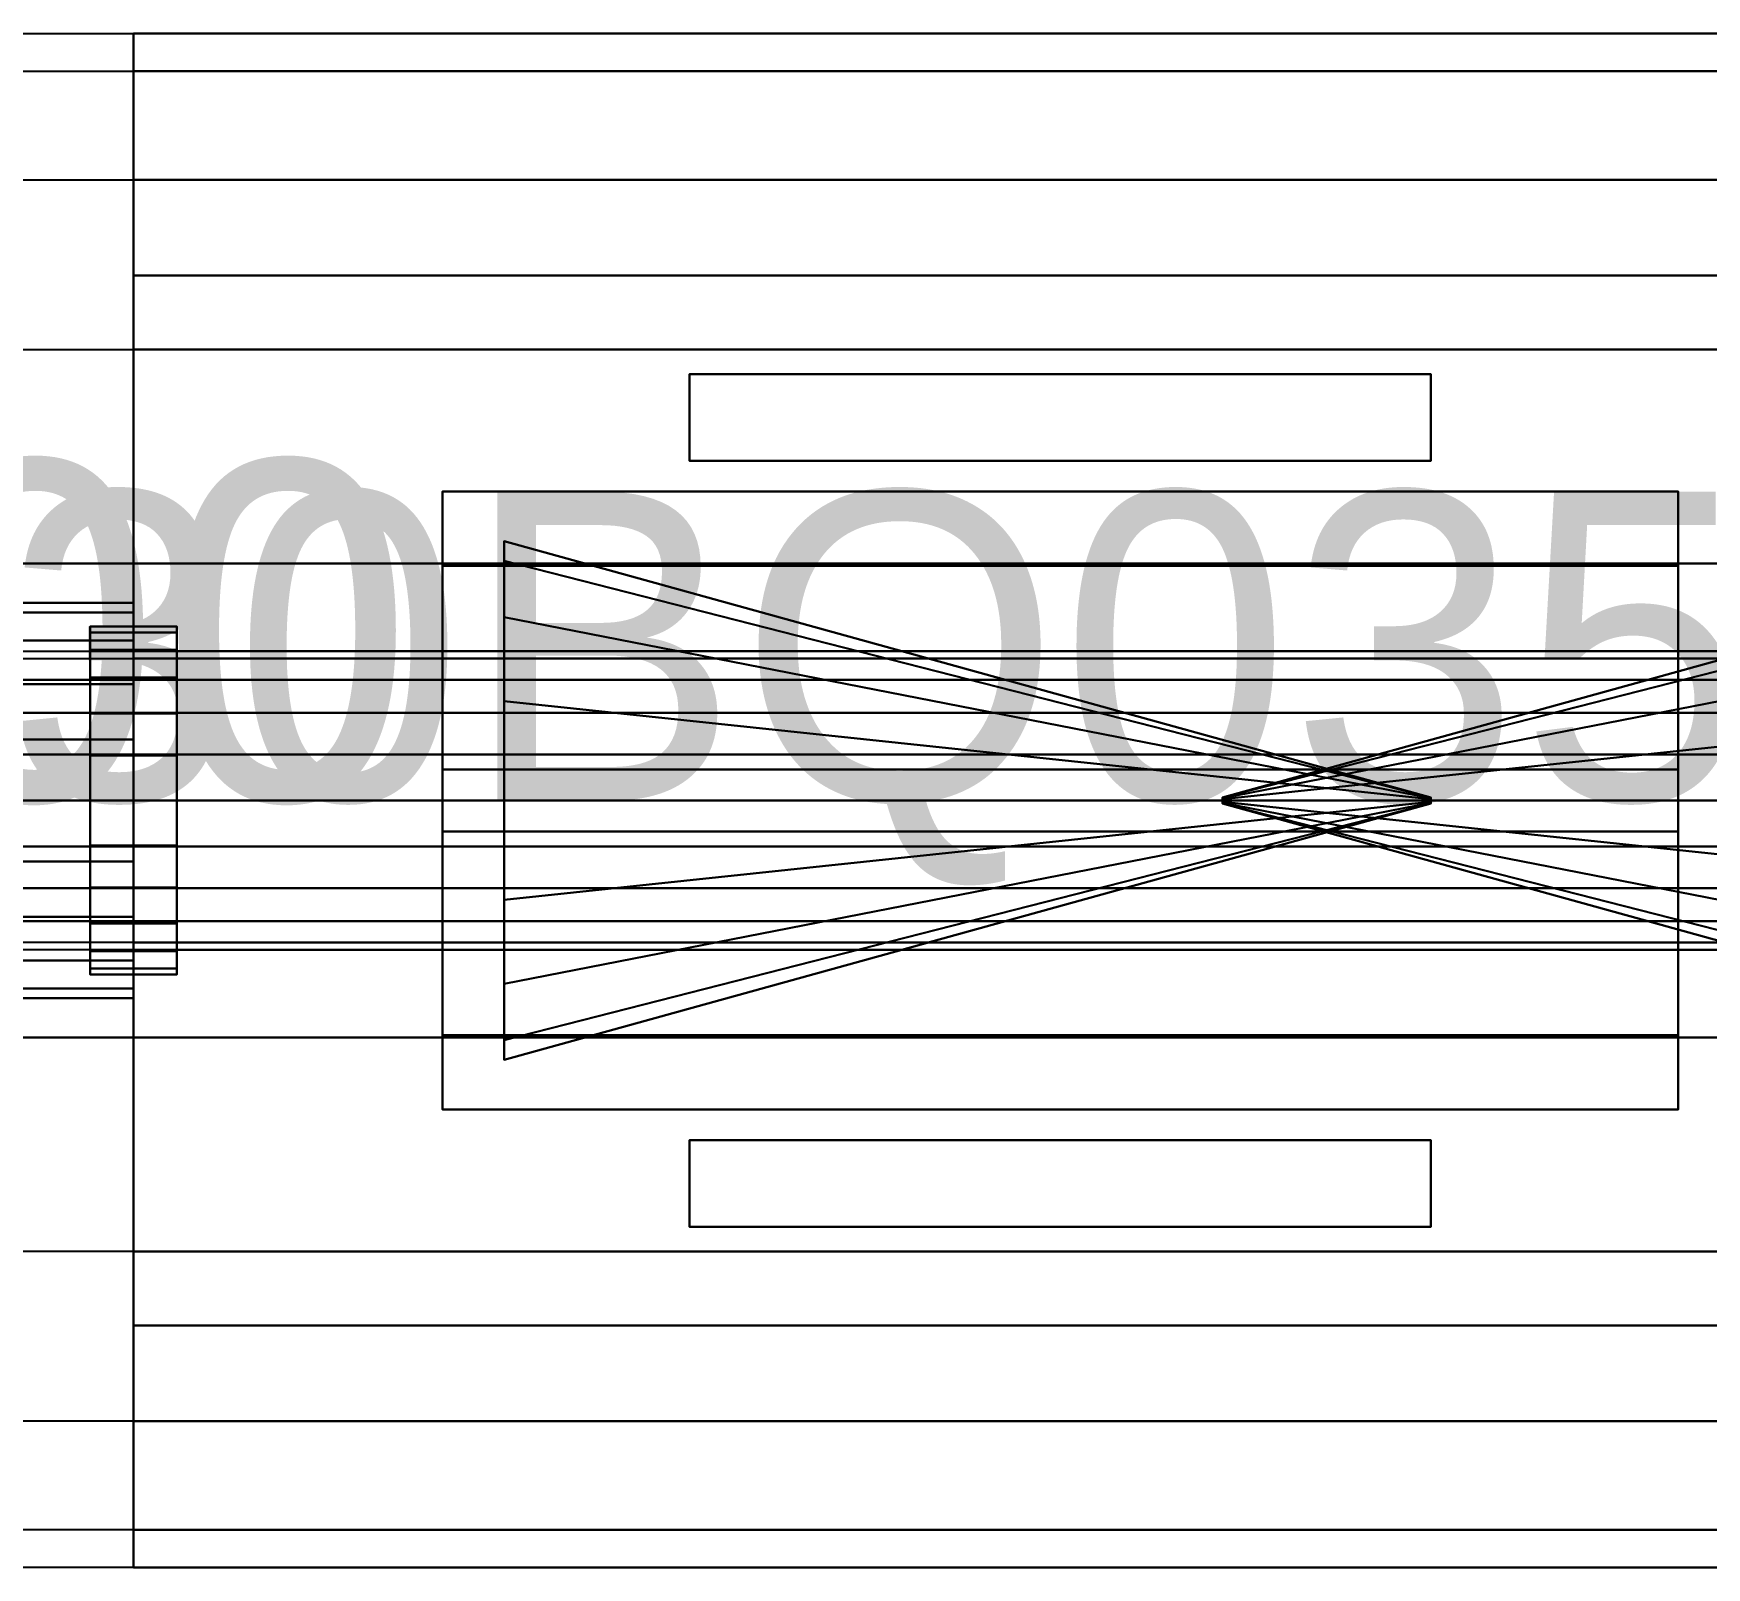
# Model space of a CAD drawing. Extents: x 91537 to 98524, y 82085 to 85415.
# Drawn here: x 96978.8 to 97249.6, y 84466.9 to 84715.1 of the extents above; entities that cross this region are included whole.
import ezdxf
from ezdxf.enums import TextEntityAlignment as Align

# ---------------------------------------------------------------- set-up
doc = ezdxf.new("R2010")
doc.units = 0
doc.header["$LTSCALE"] = 20
for name, color, linetype in [('CENTERLINE', 7, 'CONTINUOUS'), ('FLOW', 4, 'CONTINUOUS'), ('INSULATION', 254, 'CONTINUOUS'), ('LABELS', 7, 'CONTINUOUS'), ('PIPE-ITEM8', 8, 'CONTINUOUS'), ('PIPE-SPOOL2', 30, 'CONTINUOUS'), ('SUPPORTS', 2, 'CONTINUOUS'), ('VALVES', 1, 'CONTINUOUS'), ('WELDS-VALVE', 8, 'CONTINUOUS')]:
    doc.layers.add(name, color=color, linetype=linetype)

msp = doc.modelspace()

# ---------------------------------------------------------------- linework, layer by layer
at = {"layer": 'CENTERLINE'}
for points in [[(93850, 84591, 4450), (97500, 84591, 4450)], [(97640, 84591, 5095), (97430, 84591, 5095), (96995, 84591, 5095), (96595, 84591, 5095)]]:
    msp.add_polyline3d(points, dxfattribs=at)
at = {"layer": 'FLOW'}
for points in [[(97055, 84633, 5289.15), (97055, 84629.8029, 5305.2227), (97205, 84591.4619, 5289.3413), (97205, 84591.5, 5289.15)], [(97055, 84629.8029, 5273.0773), (97055, 84633, 5289.15), (97205, 84591.5, 5289.15), (97205, 84591.4619, 5288.9587)], [(97055, 84591, 5289.15), (97055, 84629.8029, 5305.2227), (97055, 84633, 5289.15)], [(97055, 84591, 5289.15), (97055, 84633, 5289.15), (97055, 84629.8029, 5273.0773)], [(97321.2389, 84629.8029, 4660.2227), (97321.2389, 84633, 4644.15), (97171.2389, 84591.5, 4644.15), (97171.2389, 84591.4619, 4644.3413)], [(97321.2389, 84633, 4644.15), (97321.2389, 84629.8029, 4628.0773), (97171.2389, 84591.4619, 4643.9587), (97171.2389, 84591.5, 4644.15)], [(97055, 84629.8029, 5305.2227), (97055, 84620.6985, 5318.8485), (97205, 84591.3536, 5289.5036), (97205, 84591.4619, 5289.3413)], [(97055, 84620.6985, 5259.4515), (97055, 84629.8029, 5273.0773), (97205, 84591.4619, 5288.9587), (97205, 84591.3536, 5288.7964)], [(97055, 84591, 5289.15), (97055, 84620.6985, 5318.8485), (97055, 84629.8029, 5305.2227)], [(97055, 84591, 5289.15), (97055, 84629.8029, 5273.0773), (97055, 84620.6985, 5259.4515)], [(97321.2389, 84620.6985, 4673.8485), (97321.2389, 84629.8029, 4660.2227), (97171.2389, 84591.4619, 4644.3413), (97171.2389, 84591.3536, 4644.5036)], [(97321.2389, 84629.8029, 4628.0773), (97321.2389, 84620.6985, 4614.4515), (97171.2389, 84591.3536, 4643.7964), (97171.2389, 84591.4619, 4643.9587)], [(97055, 84620.6985, 5318.8485), (97055, 84607.0727, 5327.9529), (97205, 84591.1913, 5289.6119), (97205, 84591.3536, 5289.5036)], [(97055, 84607.0727, 5250.3471), (97055, 84620.6985, 5259.4515), (97205, 84591.3536, 5288.7964), (97205, 84591.1913, 5288.6881)], [(97055, 84591, 5289.15), (97055, 84607.0727, 5327.9529), (97055, 84620.6985, 5318.8485)], [(97055, 84591, 5289.15), (97055, 84620.6985, 5259.4515), (97055, 84607.0727, 5250.3471)], [(97321.2389, 84607.0727, 4682.9529), (97321.2389, 84620.6985, 4673.8485), (97171.2389, 84591.3536, 4644.5036), (97171.2389, 84591.1913, 4644.6119)], [(97321.2389, 84620.6985, 4614.4515), (97321.2389, 84607.0727, 4605.3471), (97171.2389, 84591.1913, 4643.6881), (97171.2389, 84591.3536, 4643.7964)], [(97055, 84607.0727, 5327.9529), (97055, 84591, 5331.15), (97205, 84591, 5289.65), (97205, 84591.1913, 5289.6119)], [(97055, 84591, 5247.15), (97055, 84607.0727, 5250.3471), (97205, 84591.1913, 5288.6881), (97205, 84591, 5288.65)], [(97055, 84591, 5289.15), (97055, 84591, 5331.15), (97055, 84607.0727, 5327.9529)], [(97055, 84591, 5289.15), (97055, 84607.0727, 5250.3471), (97055, 84591, 5247.15)], [(97321.2389, 84591, 4686.15), (97321.2389, 84607.0727, 4682.9529), (97171.2389, 84591.1913, 4644.6119), (97171.2389, 84591, 4644.65)], [(97321.2389, 84607.0727, 4605.3471), (97321.2389, 84591, 4602.15), (97171.2389, 84591, 4643.65), (97171.2389, 84591.1913, 4643.6881)], [(97171.2389, 84591, 4644.15), (97171.2389, 84591.4619, 4644.3413), (97171.2389, 84591.5, 4644.15)], [(97171.2389, 84591, 4644.15), (97171.2389, 84591.5, 4644.15), (97171.2389, 84591.4619, 4643.9587)], [(97171.2389, 84591, 4644.15), (97171.2389, 84591.3536, 4644.5036), (97171.2389, 84591.4619, 4644.3413)], [(97171.2389, 84591, 4644.15), (97171.2389, 84591.4619, 4643.9587), (97171.2389, 84591.3536, 4643.7964)], [(97171.2389, 84591, 4644.15), (97171.2389, 84591.1913, 4644.6119), (97171.2389, 84591.3536, 4644.5036)], [(97171.2389, 84591, 4644.15), (97171.2389, 84591.3536, 4643.7964), (97171.2389, 84591.1913, 4643.6881)], [(97171.2389, 84591, 4644.15), (97171.2389, 84591, 4644.65), (97171.2389, 84591.1913, 4644.6119)], [(97171.2389, 84591, 4644.15), (97171.2389, 84591.1913, 4643.6881), (97171.2389, 84591, 4643.65)], [(97205, 84591, 5289.15), (97205, 84591.5, 5289.15), (97205, 84591.4619, 5289.3413)], [(97205, 84591, 5289.15), (97205, 84591.4619, 5288.9587), (97205, 84591.5, 5289.15)], [(97205, 84591, 5289.15), (97205, 84591.4619, 5289.3413), (97205, 84591.3536, 5289.5036)], [(97205, 84591, 5289.15), (97205, 84591.3536, 5288.7964), (97205, 84591.4619, 5288.9587)], [(97205, 84591, 5289.15), (97205, 84591.3536, 5289.5036), (97205, 84591.1913, 5289.6119)], [(97205, 84591, 5289.15), (97205, 84591.1913, 5288.6881), (97205, 84591.3536, 5288.7964)], [(97205, 84591, 5289.15), (97205, 84591.1913, 5289.6119), (97205, 84591, 5289.65)], [(97205, 84591, 5289.15), (97205, 84591, 5288.65), (97205, 84591.1913, 5288.6881)], [(97055, 84591, 5331.15), (97055, 84574.9273, 5327.9529), (97205, 84590.8087, 5289.6119), (97205, 84591, 5289.65)], [(97055, 84574.9273, 5250.3471), (97055, 84591, 5247.15), (97205, 84591, 5288.65), (97205, 84590.8087, 5288.6881)], [(97055, 84591, 5289.15), (97055, 84574.9273, 5327.9529), (97055, 84591, 5331.15)], [(97055, 84591, 5289.15), (97055, 84561.3015, 5318.8485), (97055, 84574.9273, 5327.9529)], [(97055, 84591, 5289.15), (97055, 84552.1971, 5305.2227), (97055, 84561.3015, 5318.8485)], [(97055, 84591, 5289.15), (97055, 84549, 5289.15), (97055, 84552.1971, 5305.2227)], [(97055, 84591, 5289.15), (97055, 84552.1971, 5273.0773), (97055, 84549, 5289.15)], [(97055, 84591, 5289.15), (97055, 84561.3015, 5259.4515), (97055, 84552.1971, 5273.0773)], [(97055, 84591, 5289.15), (97055, 84574.9273, 5250.3471), (97055, 84561.3015, 5259.4515)], [(97055, 84591, 5289.15), (97055, 84591, 5247.15), (97055, 84574.9273, 5250.3471)], [(97055, 84574.9273, 5327.9529), (97055, 84561.3015, 5318.8485), (97205, 84590.6464, 5289.5036), (97205, 84590.8087, 5289.6119)], [(97055, 84561.3015, 5259.4515), (97055, 84574.9273, 5250.3471), (97205, 84590.8087, 5288.6881), (97205, 84590.6464, 5288.7964)], [(97055, 84561.3015, 5318.8485), (97055, 84552.1971, 5305.2227), (97205, 84590.5381, 5289.3413), (97205, 84590.6464, 5289.5036)], [(97055, 84552.1971, 5273.0773), (97055, 84561.3015, 5259.4515), (97205, 84590.6464, 5288.7964), (97205, 84590.5381, 5288.9587)], [(97055, 84552.1971, 5305.2227), (97055, 84549, 5289.15), (97205, 84590.5, 5289.15), (97205, 84590.5381, 5289.3413)], [(97055, 84549, 5289.15), (97055, 84552.1971, 5273.0773), (97205, 84590.5381, 5288.9587), (97205, 84590.5, 5289.15)], [(97321.2389, 84574.9273, 4682.9529), (97321.2389, 84591, 4686.15), (97171.2389, 84591, 4644.65), (97171.2389, 84590.8087, 4644.6119)], [(97321.2389, 84591, 4602.15), (97321.2389, 84574.9273, 4605.3471), (97171.2389, 84590.8087, 4643.6881), (97171.2389, 84591, 4643.65)], [(97171.2389, 84591, 4644.15), (97171.2389, 84590.5, 4644.15), (97171.2389, 84590.5381, 4644.3413)], [(97171.2389, 84591, 4644.15), (97171.2389, 84590.5381, 4644.3413), (97171.2389, 84590.6464, 4644.5036)], [(97171.2389, 84591, 4644.15), (97171.2389, 84590.6464, 4644.5036), (97171.2389, 84590.8087, 4644.6119)], [(97171.2389, 84591, 4644.15), (97171.2389, 84590.8087, 4644.6119), (97171.2389, 84591, 4644.65)], [(97171.2389, 84591, 4644.15), (97171.2389, 84591, 4643.65), (97171.2389, 84590.8087, 4643.6881)], [(97171.2389, 84591, 4644.15), (97171.2389, 84590.8087, 4643.6881), (97171.2389, 84590.6464, 4643.7964)], [(97171.2389, 84591, 4644.15), (97171.2389, 84590.6464, 4643.7964), (97171.2389, 84590.5381, 4643.9587)], [(97171.2389, 84591, 4644.15), (97171.2389, 84590.5381, 4643.9587), (97171.2389, 84590.5, 4644.15)], [(97321.2389, 84561.3015, 4673.8485), (97321.2389, 84574.9273, 4682.9529), (97171.2389, 84590.8087, 4644.6119), (97171.2389, 84590.6464, 4644.5036)], [(97321.2389, 84574.9273, 4605.3471), (97321.2389, 84561.3015, 4614.4515), (97171.2389, 84590.6464, 4643.7964), (97171.2389, 84590.8087, 4643.6881)], [(97321.2389, 84552.1971, 4660.2227), (97321.2389, 84561.3015, 4673.8485), (97171.2389, 84590.6464, 4644.5036), (97171.2389, 84590.5381, 4644.3413)], [(97321.2389, 84561.3015, 4614.4515), (97321.2389, 84552.1971, 4628.0773), (97171.2389, 84590.5381, 4643.9587), (97171.2389, 84590.6464, 4643.7964)], [(97321.2389, 84549, 4644.15), (97321.2389, 84552.1971, 4660.2227), (97171.2389, 84590.5381, 4644.3413), (97171.2389, 84590.5, 4644.15)], [(97321.2389, 84552.1971, 4628.0773), (97321.2389, 84549, 4644.15), (97171.2389, 84590.5, 4644.15), (97171.2389, 84590.5381, 4643.9587)], [(97205, 84591, 5289.15), (97205, 84591, 5289.65), (97205, 84590.8087, 5289.6119)], [(97205, 84591, 5289.15), (97205, 84590.8087, 5289.6119), (97205, 84590.6464, 5289.5036)], [(97205, 84591, 5289.15), (97205, 84590.6464, 5289.5036), (97205, 84590.5381, 5289.3413)], [(97205, 84591, 5289.15), (97205, 84590.5381, 5289.3413), (97205, 84590.5, 5289.15)], [(97205, 84591, 5289.15), (97205, 84590.5, 5289.15), (97205, 84590.5381, 5288.9587)], [(97205, 84591, 5289.15), (97205, 84590.5381, 5288.9587), (97205, 84590.6464, 5288.7964)], [(97205, 84591, 5289.15), (97205, 84590.6464, 5288.7964), (97205, 84590.8087, 5288.6881)], [(97205, 84591, 5289.15), (97205, 84590.8087, 5288.6881), (97205, 84591, 5288.65)]]:
    msp.add_3dface(points, dxfattribs=at)
at = {"layer": 'INSULATION'}
for points in [[(95450, 84715.15, 4450), (95450, 84709.0737, 4488.3645), (97496.1367, 84709.0104, 4488.3645), (97495.9379, 84715.0835, 4450)], [(95450, 84709.0737, 4411.6355), (95450, 84715.15, 4450), (97495.9379, 84715.0835, 4450), (97496.1367, 84709.0104, 4411.6355)], [(97430, 84709.0737, 5133.3645), (97430, 84715.15, 5095), (96995, 84715.15, 5095), (96995, 84709.0737, 5133.3645)], [(97430, 84715.15, 5095), (97430, 84709.0737, 5056.6355), (96995, 84709.0737, 5056.6355), (96995, 84715.15, 5095)], [(95450, 84709.0737, 4488.3645), (95450, 84691.4395, 4522.9735), (97496.7137, 84691.3857, 4522.9735), (97496.1367, 84709.0104, 4488.3645)], [(95450, 84691.4395, 4377.0265), (95450, 84709.0737, 4411.6355), (97496.1367, 84709.0104, 4411.6355), (97496.7137, 84691.3857, 4377.0265)], [(97430, 84691.4395, 5167.9735), (97430, 84709.0737, 5133.3645), (96995, 84709.0737, 5133.3645), (96995, 84691.4395, 5167.9735)], [(97430, 84709.0737, 5056.6355), (97430, 84691.4395, 5022.0265), (96995, 84691.4395, 5022.0265), (96995, 84709.0737, 5056.6355)], [(95450, 84691.4395, 4522.9735), (95450, 84663.9735, 4550.4395), (97497.6124, 84663.9345, 4550.4395), (97496.7137, 84691.3857, 4522.9735)], [(95450, 84663.9735, 4349.5605), (95450, 84691.4395, 4377.0265), (97496.7137, 84691.3857, 4377.0265), (97497.6124, 84663.9345, 4349.5605)], [(97430, 84663.9735, 5195.4395), (97430, 84691.4395, 5167.9735), (96995, 84691.4395, 5167.9735), (96995, 84663.9735, 5195.4395)], [(97430, 84691.4395, 5022.0265), (97430, 84663.9735, 4994.5605), (96995, 84663.9735, 4994.5605), (96995, 84691.4395, 5022.0265)], [(95450, 84663.9735, 4550.4395), (95450, 84629.3645, 4568.0737), (97498.7448, 84629.3439, 4568.0737), (97497.6124, 84663.9345, 4550.4395)], [(95450, 84629.3645, 4331.9263), (95450, 84663.9735, 4349.5605), (97497.6124, 84663.9345, 4349.5605), (97498.7448, 84629.3439, 4331.9263)], [(97430, 84629.3645, 5213.0737), (97430, 84663.9735, 5195.4395), (96995, 84663.9735, 5195.4395), (96995, 84629.3645, 5213.0737)], [(97430, 84663.9735, 4994.5605), (97430, 84629.3645, 4976.9263), (96995, 84629.3645, 4976.9263), (96995, 84663.9735, 4994.5605)], [(95450, 84629.3645, 4568.0737), (95450, 84591, 4574.15), (97500, 84591, 4574.15), (97498.7448, 84629.3439, 4568.0737)], [(95450, 84591, 4325.85), (95450, 84629.3645, 4331.9263), (97498.7448, 84629.3439, 4331.9263), (97500, 84591, 4325.85)], [(97430, 84591, 5219.15), (97430, 84629.3645, 5213.0737), (96995, 84629.3645, 5213.0737), (96995, 84591, 5219.15)], [(97430, 84629.3645, 4976.9263), (97430, 84591, 4970.85), (96995, 84591, 4970.85), (96995, 84629.3645, 4976.9263)], [(95450, 84591, 4574.15), (95450, 84552.6355, 4568.0737), (97501.2553, 84552.6561, 4568.0737), (97500, 84591, 4574.15)], [(95450, 84552.6355, 4331.9263), (95450, 84591, 4325.85), (97500, 84591, 4325.85), (97501.2553, 84552.6561, 4331.9263)], [(97430, 84552.6355, 5213.0737), (97430, 84591, 5219.15), (96995, 84591, 5219.15), (96995, 84552.6355, 5213.0737)], [(97430, 84591, 4970.85), (97430, 84552.6355, 4976.9263), (96995, 84552.6355, 4976.9263), (96995, 84591, 4970.85)], [(95450, 84552.6355, 4568.0737), (95450, 84518.0265, 4550.4395), (97502.3876, 84518.0655, 4550.4395), (97501.2553, 84552.6561, 4568.0737)], [(95450, 84518.0265, 4349.5605), (95450, 84552.6355, 4331.9263), (97501.2553, 84552.6561, 4331.9263), (97502.3876, 84518.0655, 4349.5605)], [(97430, 84518.0265, 5195.4395), (97430, 84552.6355, 5213.0737), (96995, 84552.6355, 5213.0737), (96995, 84518.0265, 5195.4395)], [(97430, 84552.6355, 4976.9263), (97430, 84518.0265, 4994.5605), (96995, 84518.0265, 4994.5605), (96995, 84552.6355, 4976.9263)], [(95450, 84518.0265, 4550.4395), (95450, 84490.5605, 4522.9735), (97503.2863, 84490.6143, 4522.9735), (97502.3876, 84518.0655, 4550.4395)], [(95450, 84490.5605, 4377.0265), (95450, 84518.0265, 4349.5605), (97502.3876, 84518.0655, 4349.5605), (97503.2863, 84490.6143, 4377.0265)], [(97430, 84490.5605, 5167.9735), (97430, 84518.0265, 5195.4395), (96995, 84518.0265, 5195.4395), (96995, 84490.5605, 5167.9735)], [(97430, 84518.0265, 4994.5605), (97430, 84490.5605, 5022.0265), (96995, 84490.5605, 5022.0265), (96995, 84518.0265, 4994.5605)], [(95450, 84490.5605, 4522.9735), (95450, 84472.9263, 4488.3645), (97503.8633, 84472.9896, 4488.3645), (97503.2863, 84490.6143, 4522.9735)], [(95450, 84472.9263, 4411.6355), (95450, 84490.5605, 4377.0265), (97503.2863, 84490.6143, 4377.0265), (97503.8633, 84472.9896, 4411.6355)], [(97430, 84472.9263, 5133.3645), (97430, 84490.5605, 5167.9735), (96995, 84490.5605, 5167.9735), (96995, 84472.9263, 5133.3645)], [(97430, 84490.5605, 5022.0265), (97430, 84472.9263, 5056.6355), (96995, 84472.9263, 5056.6355), (96995, 84490.5605, 5022.0265)], [(95450, 84472.9263, 4488.3645), (95450, 84466.85, 4450), (97504.0621, 84466.9165, 4450), (97503.8633, 84472.9896, 4488.3645)], [(95450, 84466.85, 4450), (95450, 84472.9263, 4411.6355), (97503.8633, 84472.9896, 4411.6355), (97504.0621, 84466.9165, 4450)], [(97430, 84466.85, 5095), (97430, 84472.9263, 5133.3645), (96995, 84472.9263, 5133.3645), (96995, 84466.85, 5095)], [(97430, 84472.9263, 5056.6355), (97430, 84466.85, 5095), (96995, 84466.85, 5095), (96995, 84472.9263, 5056.6355)]]:
    msp.add_3dface(points, dxfattribs=at)
at = {"layer": 'PIPE-ITEM8'}
for points in [[(97430, 84613.968, 5102.4628), (97430, 84615.15, 5095), (96995, 84615.15, 5095), (96995, 84613.968, 5102.4628)], [(97430, 84615.15, 5095), (97430, 84613.968, 5087.5372), (96995, 84613.968, 5087.5372), (96995, 84615.15, 5095)], [(97430, 84610.5378, 5109.195), (97430, 84613.968, 5102.4628), (96995, 84613.968, 5102.4628), (96995, 84610.5378, 5109.195)], [(97430, 84613.968, 5087.5372), (97430, 84610.5378, 5080.805), (96995, 84610.5378, 5080.805), (96995, 84613.968, 5087.5372)], [(97430, 84605.195, 5114.5378), (97430, 84610.5378, 5109.195), (96995, 84610.5378, 5109.195), (96995, 84605.195, 5114.5378)], [(97430, 84610.5378, 5080.805), (97430, 84605.195, 5075.4622), (96995, 84605.195, 5075.4622), (96995, 84610.5378, 5080.805)], [(97430, 84598.4628, 5117.968), (97430, 84605.195, 5114.5378), (96995, 84605.195, 5114.5378), (96995, 84598.4628, 5117.968)], [(97430, 84605.195, 5075.4622), (97430, 84598.4628, 5072.032), (96995, 84598.4628, 5072.032), (96995, 84605.195, 5075.4622)], [(97430, 84591, 5119.15), (97430, 84598.4628, 5117.968), (96995, 84598.4628, 5117.968), (96995, 84591, 5119.15)], [(97430, 84598.4628, 5072.032), (97430, 84591, 5070.85), (96995, 84591, 5070.85), (96995, 84598.4628, 5072.032)], [(97430, 84583.5372, 5117.968), (97430, 84591, 5119.15), (96995, 84591, 5119.15), (96995, 84583.5372, 5117.968)], [(97430, 84591, 5070.85), (97430, 84583.5372, 5072.032), (96995, 84583.5372, 5072.032), (96995, 84591, 5070.85)], [(97430, 84576.805, 5114.5378), (97430, 84583.5372, 5117.968), (96995, 84583.5372, 5117.968), (96995, 84576.805, 5114.5378)], [(97430, 84583.5372, 5072.032), (97430, 84576.805, 5075.4622), (96995, 84576.805, 5075.4622), (96995, 84583.5372, 5072.032)], [(97430, 84571.4622, 5109.195), (97430, 84576.805, 5114.5378), (96995, 84576.805, 5114.5378), (96995, 84571.4622, 5109.195)], [(97430, 84576.805, 5075.4622), (97430, 84571.4622, 5080.805), (96995, 84571.4622, 5080.805), (96995, 84576.805, 5075.4622)], [(97430, 84568.032, 5102.4628), (97430, 84571.4622, 5109.195), (96995, 84571.4622, 5109.195), (96995, 84568.032, 5102.4628)], [(97430, 84571.4622, 5080.805), (97430, 84568.032, 5087.5372), (96995, 84568.032, 5087.5372), (96995, 84571.4622, 5080.805)], [(97430, 84566.85, 5095), (97430, 84568.032, 5102.4628), (96995, 84568.032, 5102.4628), (96995, 84566.85, 5095)], [(97430, 84568.032, 5087.5372), (97430, 84566.85, 5095), (96995, 84566.85, 5095), (96995, 84568.032, 5087.5372)]]:
    msp.add_3dface(points, dxfattribs=at)
at = {"layer": 'PIPE-SPOOL2'}
for points in [[(95450, 84615.15, 4450), (95450, 84613.968, 4457.4628), (97499.2485, 84613.9557, 4457.4628), (97499.2098, 84615.1371, 4450)], [(95450, 84613.968, 4442.5372), (95450, 84615.15, 4450), (97499.2098, 84615.1371, 4450), (97499.2485, 84613.9557, 4442.5372)], [(95450, 84613.968, 4457.4628), (95450, 84610.5378, 4464.195), (97499.3607, 84610.5273, 4464.195), (97499.2485, 84613.9557, 4457.4628)], [(95450, 84610.5378, 4435.805), (95450, 84613.968, 4442.5372), (97499.2485, 84613.9557, 4442.5372), (97499.3607, 84610.5273, 4435.805)], [(95450, 84610.5378, 4464.195), (95450, 84605.195, 4469.5378), (97499.5356, 84605.1874, 4469.5378), (97499.3607, 84610.5273, 4464.195)], [(95450, 84605.195, 4430.4622), (95450, 84610.5378, 4435.805), (97499.3607, 84610.5273, 4435.805), (97499.5356, 84605.1874, 4430.4622)], [(95450, 84605.195, 4469.5378), (95450, 84598.4628, 4472.968), (97499.7558, 84598.4588, 4472.968), (97499.5356, 84605.1874, 4469.5378)], [(95450, 84598.4628, 4427.032), (95450, 84605.195, 4430.4622), (97499.5356, 84605.1874, 4430.4622), (97499.7558, 84598.4588, 4427.032)], [(95450, 84598.4628, 4472.968), (95450, 84591, 4474.15), (97500, 84591, 4474.15), (97499.7558, 84598.4588, 4472.968)], [(95450, 84591, 4425.85), (95450, 84598.4628, 4427.032), (97499.7558, 84598.4588, 4427.032), (97500, 84591, 4425.85)], [(95450, 84591, 4474.15), (95450, 84583.5372, 4472.968), (97500.2442, 84583.5412, 4472.968), (97500, 84591, 4474.15)], [(95450, 84583.5372, 4427.032), (95450, 84591, 4425.85), (97500, 84591, 4425.85), (97500.2442, 84583.5412, 4427.032)], [(95450, 84583.5372, 4472.968), (95450, 84576.805, 4469.5378), (97500.4644, 84576.8126, 4469.5378), (97500.2442, 84583.5412, 4472.968)], [(95450, 84576.805, 4430.4622), (95450, 84583.5372, 4427.032), (97500.2442, 84583.5412, 4427.032), (97500.4644, 84576.8126, 4430.4622)], [(95450, 84576.805, 4469.5378), (95450, 84571.4622, 4464.195), (97500.6393, 84571.4727, 4464.195), (97500.4644, 84576.8126, 4469.5378)], [(95450, 84571.4622, 4435.805), (95450, 84576.805, 4430.4622), (97500.4644, 84576.8126, 4430.4622), (97500.6393, 84571.4727, 4435.805)], [(95450, 84571.4622, 4464.195), (95450, 84568.032, 4457.4628), (97500.7515, 84568.0443, 4457.4628), (97500.6393, 84571.4727, 4464.195)], [(95450, 84568.032, 4442.5372), (95450, 84571.4622, 4435.805), (97500.6393, 84571.4727, 4435.805), (97500.7515, 84568.0443, 4442.5372)], [(95450, 84568.032, 4457.4628), (95450, 84566.85, 4450), (97500.7902, 84566.8629, 4450), (97500.7515, 84568.0443, 4457.4628)], [(95450, 84566.85, 4450), (95450, 84568.032, 4442.5372), (97500.7515, 84568.0443, 4442.5372), (97500.7902, 84566.8629, 4450)]]:
    msp.add_3dface(points, dxfattribs=at)
at = {"layer": 'SUPPORTS'}
for points in [[(96995, 84506, 4901.85), (96995, 84506, 4917.85), (96995, 84676, 4917.85), (96995, 84676, 4901.85)], [(96995, 84676, 4901.85), (96995, 84676, 4917.85), (97295, 84676, 4917.85), (97295, 84676, 4901.85)], [(96995, 84506, 4917.85), (97295, 84506, 4917.85), (97295, 84676, 4917.85), (96995, 84676, 4917.85)], [(96995, 84506, 4901.85), (96995, 84676, 4901.85), (97295, 84676, 4901.85), (97295, 84506, 4901.85)], [(97085, 84646, 4909.85), (97085, 84646, 4985.85), (97085, 84660, 4985.85), (97085, 84660, 4909.85)], [(97085, 84660, 4909.85), (97085, 84660, 4985.85), (97205, 84660, 4985.85), (97205, 84660, 4909.85)], [(97085, 84646, 4985.85), (97205, 84646, 4985.85), (97205, 84660, 4985.85), (97085, 84660, 4985.85)], [(97085, 84646, 4909.85), (97085, 84660, 4909.85), (97205, 84660, 4909.85), (97205, 84646, 4909.85)], [(97205, 84646, 4909.85), (97205, 84660, 4909.85), (97205, 84660, 4985.85), (97205, 84646, 4985.85)], [(97085, 84646, 4909.85), (97205, 84646, 4909.85), (97205, 84646, 4985.85), (97085, 84646, 4985.85)], [(97045, 84541, 4917.85), (97045, 84541, 4927.85), (97045, 84641, 4927.85), (97045, 84641, 4917.85)], [(97045, 84641, 4917.85), (97045, 84641, 4927.85), (97245, 84641, 4927.85), (97245, 84641, 4917.85)], [(97045, 84541, 4927.85), (97245, 84541, 4927.85), (97245, 84641, 4927.85), (97045, 84641, 4927.85)], [(97045, 84541, 4917.85), (97045, 84641, 4917.85), (97245, 84641, 4917.85), (97245, 84541, 4917.85)], [(97245, 84541, 4917.85), (97245, 84641, 4917.85), (97245, 84641, 4927.85), (97245, 84541, 4927.85)], [(97045, 84553, 5062.85), (97045, 84553, 5070.85), (97045, 84629, 5070.85), (97045, 84629, 5062.85)], [(97045, 84629, 5062.85), (97045, 84629, 5070.85), (97245, 84629, 5070.85), (97245, 84629, 5062.85)], [(97045, 84553, 5070.85), (97245, 84553, 5070.85), (97245, 84629, 5070.85), (97045, 84629, 5070.85)], [(97045, 84553, 5062.85), (97045, 84629, 5062.85), (97245, 84629, 5062.85), (97245, 84553, 5062.85)], [(97245, 84553, 5062.85), (97245, 84629, 5062.85), (97245, 84629, 5070.85), (97245, 84553, 5070.85)], [(97045, 84586, 4927.85), (97045, 84586, 5062.85), (97045, 84596, 5062.85), (97045, 84596, 4927.85)], [(97045, 84596, 4927.85), (97045, 84596, 5062.85), (97245, 84596, 5062.85), (97245, 84596, 4927.85)], [(97045, 84586, 5062.85), (97245, 84586, 5062.85), (97245, 84596, 5062.85), (97045, 84596, 5062.85)], [(97045, 84586, 4927.85), (97045, 84596, 4927.85), (97245, 84596, 4927.85), (97245, 84586, 4927.85)], [(97245, 84586, 4927.85), (97245, 84596, 4927.85), (97245, 84596, 5062.85), (97245, 84586, 5062.85)], [(97045, 84586, 4927.85), (97245, 84586, 4927.85), (97245, 84586, 5062.85), (97045, 84586, 5062.85)], [(97045, 84553, 5062.85), (97245, 84553, 5062.85), (97245, 84553, 5070.85), (97045, 84553, 5070.85)], [(97045, 84541, 4917.85), (97245, 84541, 4917.85), (97245, 84541, 4927.85), (97045, 84541, 4927.85)], [(97085, 84522, 4909.85), (97085, 84522, 4985.85), (97085, 84536, 4985.85), (97085, 84536, 4909.85)], [(97085, 84536, 4909.85), (97085, 84536, 4985.85), (97205, 84536, 4985.85), (97205, 84536, 4909.85)], [(97085, 84522, 4985.85), (97205, 84522, 4985.85), (97205, 84536, 4985.85), (97085, 84536, 4985.85)], [(97085, 84522, 4909.85), (97085, 84536, 4909.85), (97205, 84536, 4909.85), (97205, 84522, 4909.85)], [(97205, 84522, 4909.85), (97205, 84536, 4909.85), (97205, 84536, 4985.85), (97205, 84522, 4985.85)], [(97085, 84522, 4909.85), (97205, 84522, 4909.85), (97205, 84522, 4985.85), (97085, 84522, 4985.85)], [(96995, 84506, 4901.85), (97295, 84506, 4901.85), (97295, 84506, 4917.85), (96995, 84506, 4917.85)]]:
    msp.add_3dface(points, dxfattribs=at)
at = {"layer": 'VALVES'}
for points in [[(96920, 84623, 5095), (96920, 84621.4338, 5104.8885), (96995, 84621.4338, 5104.8885), (96995, 84623, 5095)], [(96920, 84621.4338, 5085.1115), (96920, 84623, 5095), (96995, 84623, 5095), (96995, 84621.4338, 5085.1115)], [(96920, 84621.4338, 5104.8885), (96920, 84616.8885, 5113.8091), (96995, 84616.8885, 5113.8091), (96995, 84621.4338, 5104.8885)], [(96920, 84616.8885, 5076.1909), (96920, 84621.4338, 5085.1115), (96995, 84621.4338, 5085.1115), (96995, 84616.8885, 5076.1909)], [(96995, 84591, 5095), (96995, 84623, 5095), (96995, 84621.4338, 5104.8885)], [(96995, 84591, 5095), (96995, 84621.4338, 5085.1115), (96995, 84623, 5095)], [(96995, 84591, 5095), (96995, 84621.4338, 5104.8885), (96995, 84616.8885, 5113.8091)], [(96995, 84591, 5095), (96995, 84616.8885, 5076.1909), (96995, 84621.4338, 5085.1115)], [(96920, 84616.8885, 5113.8091), (96920, 84609.8091, 5120.8885), (96995, 84609.8091, 5120.8885), (96995, 84616.8885, 5113.8091)], [(96920, 84609.8091, 5069.1115), (96920, 84616.8885, 5076.1909), (96995, 84616.8885, 5076.1909), (96995, 84609.8091, 5069.1115)], [(96995, 84591, 5095), (96995, 84616.8885, 5113.8091), (96995, 84609.8091, 5120.8885)], [(96995, 84591, 5095), (96995, 84609.8091, 5069.1115), (96995, 84616.8885, 5076.1909)], [(96920, 84609.8091, 5120.8885), (96920, 84600.8885, 5125.4338), (96995, 84600.8885, 5125.4338), (96995, 84609.8091, 5120.8885)], [(96920, 84600.8885, 5064.5662), (96920, 84609.8091, 5069.1115), (96995, 84609.8091, 5069.1115), (96995, 84600.8885, 5064.5662)], [(96995, 84591, 5095), (96995, 84609.8091, 5120.8885), (96995, 84600.8885, 5125.4338)], [(96995, 84591, 5095), (96995, 84600.8885, 5064.5662), (96995, 84609.8091, 5069.1115)], [(96920, 84600.8885, 5125.4338), (96920, 84591, 5127), (96995, 84591, 5127), (96995, 84600.8885, 5125.4338)], [(96920, 84591, 5063), (96920, 84600.8885, 5064.5662), (96995, 84600.8885, 5064.5662), (96995, 84591, 5063)], [(96995, 84591, 5095), (96995, 84600.8885, 5125.4338), (96995, 84591, 5127)], [(96995, 84591, 5095), (96995, 84591, 5063), (96995, 84600.8885, 5064.5662)], [(96920, 84591, 5127), (96920, 84581.1115, 5125.4338), (96995, 84581.1115, 5125.4338), (96995, 84591, 5127)], [(96920, 84581.1115, 5064.5662), (96920, 84591, 5063), (96995, 84591, 5063), (96995, 84581.1115, 5064.5662)], [(96995, 84591, 5095), (96995, 84591, 5127), (96995, 84581.1115, 5125.4338)], [(96995, 84591, 5095), (96995, 84581.1115, 5125.4338), (96995, 84572.1909, 5120.8885)], [(96995, 84591, 5095), (96995, 84572.1909, 5120.8885), (96995, 84565.1115, 5113.8091)], [(96995, 84591, 5095), (96995, 84565.1115, 5113.8091), (96995, 84560.5662, 5104.8885)], [(96995, 84591, 5095), (96995, 84560.5662, 5104.8885), (96995, 84559, 5095)], [(96995, 84591, 5095), (96995, 84559, 5095), (96995, 84560.5662, 5085.1115)], [(96995, 84591, 5095), (96995, 84560.5662, 5085.1115), (96995, 84565.1115, 5076.1909)], [(96995, 84591, 5095), (96995, 84565.1115, 5076.1909), (96995, 84572.1909, 5069.1115)], [(96995, 84591, 5095), (96995, 84572.1909, 5069.1115), (96995, 84581.1115, 5064.5662)], [(96995, 84591, 5095), (96995, 84581.1115, 5064.5662), (96995, 84591, 5063)], [(96920, 84581.1115, 5125.4338), (96920, 84572.1909, 5120.8885), (96995, 84572.1909, 5120.8885), (96995, 84581.1115, 5125.4338)], [(96920, 84572.1909, 5069.1115), (96920, 84581.1115, 5064.5662), (96995, 84581.1115, 5064.5662), (96995, 84572.1909, 5069.1115)], [(96920, 84572.1909, 5120.8885), (96920, 84565.1115, 5113.8091), (96995, 84565.1115, 5113.8091), (96995, 84572.1909, 5120.8885)], [(96920, 84565.1115, 5076.1909), (96920, 84572.1909, 5069.1115), (96995, 84572.1909, 5069.1115), (96995, 84565.1115, 5076.1909)], [(96920, 84565.1115, 5113.8091), (96920, 84560.5662, 5104.8885), (96995, 84560.5662, 5104.8885), (96995, 84565.1115, 5113.8091)], [(96920, 84560.5662, 5085.1115), (96920, 84565.1115, 5076.1909), (96995, 84565.1115, 5076.1909), (96995, 84560.5662, 5085.1115)], [(96920, 84560.5662, 5104.8885), (96920, 84559, 5095), (96995, 84559, 5095), (96995, 84560.5662, 5104.8885)], [(96920, 84559, 5095), (96920, 84560.5662, 5085.1115), (96995, 84560.5662, 5085.1115), (96995, 84559, 5095)]]:
    msp.add_3dface(points, dxfattribs=at)
at = {"layer": 'WELDS-VALVE'}
for points in [[(96988, 84619.15, 5095), (96988, 84618.1908, 5102.2858), (97002, 84618.1908, 5102.2858), (97002, 84619.15, 5095)], [(96988, 84618.1908, 5087.7142), (96988, 84619.15, 5095), (97002, 84619.15, 5095), (97002, 84618.1908, 5087.7142)], [(96988, 84591, 5095), (96988, 84618.1908, 5102.2858), (96988, 84619.15, 5095)], [(96988, 84591, 5095), (96988, 84619.15, 5095), (96988, 84618.1908, 5087.7142)], [(96988, 84618.1908, 5102.2858), (96988, 84615.3786, 5109.075), (97002, 84615.3786, 5109.075), (97002, 84618.1908, 5102.2858)], [(96988, 84615.3786, 5080.925), (96988, 84618.1908, 5087.7142), (97002, 84618.1908, 5087.7142), (97002, 84615.3786, 5080.925)], [(96988, 84591, 5095), (96988, 84615.3786, 5109.075), (96988, 84618.1908, 5102.2858)], [(96988, 84591, 5095), (96988, 84618.1908, 5087.7142), (96988, 84615.3786, 5080.925)], [(97002, 84591, 5095), (97002, 84619.15, 5095), (97002, 84618.1908, 5102.2858)], [(97002, 84591, 5095), (97002, 84618.1908, 5087.7142), (97002, 84619.15, 5095)], [(97002, 84591, 5095), (97002, 84618.1908, 5102.2858), (97002, 84615.3786, 5109.075)], [(97002, 84591, 5095), (97002, 84615.3786, 5080.925), (97002, 84618.1908, 5087.7142)], [(96988, 84615.3786, 5109.075), (96988, 84610.9051, 5114.9051), (97002, 84610.9051, 5114.9051), (97002, 84615.3786, 5109.075)], [(96988, 84610.9051, 5075.0949), (96988, 84615.3786, 5080.925), (97002, 84615.3786, 5080.925), (97002, 84610.9051, 5075.0949)], [(96988, 84591, 5095), (96988, 84610.9051, 5114.9051), (96988, 84615.3786, 5109.075)], [(96988, 84591, 5095), (96988, 84615.3786, 5080.925), (96988, 84610.9051, 5075.0949)], [(97002, 84591, 5095), (97002, 84615.3786, 5109.075), (97002, 84610.9051, 5114.9051)], [(97002, 84591, 5095), (97002, 84610.9051, 5075.0949), (97002, 84615.3786, 5080.925)], [(96988, 84610.9051, 5114.9051), (96988, 84605.075, 5119.3786), (97002, 84605.075, 5119.3786), (97002, 84610.9051, 5114.9051)], [(96988, 84605.075, 5070.6214), (96988, 84610.9051, 5075.0949), (97002, 84610.9051, 5075.0949), (97002, 84605.075, 5070.6214)], [(96988, 84591, 5095), (96988, 84605.075, 5119.3786), (96988, 84610.9051, 5114.9051)], [(96988, 84591, 5095), (96988, 84610.9051, 5075.0949), (96988, 84605.075, 5070.6214)], [(97002, 84591, 5095), (97002, 84610.9051, 5114.9051), (97002, 84605.075, 5119.3786)], [(97002, 84591, 5095), (97002, 84605.075, 5070.6214), (97002, 84610.9051, 5075.0949)], [(96988, 84605.075, 5119.3786), (96988, 84598.2858, 5122.1908), (97002, 84598.2858, 5122.1908), (97002, 84605.075, 5119.3786)], [(96988, 84598.2858, 5067.8092), (96988, 84605.075, 5070.6214), (97002, 84605.075, 5070.6214), (97002, 84598.2858, 5067.8092)], [(96988, 84591, 5095), (96988, 84598.2858, 5122.1908), (96988, 84605.075, 5119.3786)], [(96988, 84591, 5095), (96988, 84605.075, 5070.6214), (96988, 84598.2858, 5067.8092)], [(97002, 84591, 5095), (97002, 84605.075, 5119.3786), (97002, 84598.2858, 5122.1908)], [(97002, 84591, 5095), (97002, 84598.2858, 5067.8092), (97002, 84605.075, 5070.6214)], [(96988, 84598.2858, 5122.1908), (96988, 84591, 5123.15), (97002, 84591, 5123.15), (97002, 84598.2858, 5122.1908)], [(96988, 84591, 5066.85), (96988, 84598.2858, 5067.8092), (97002, 84598.2858, 5067.8092), (97002, 84591, 5066.85)], [(96988, 84591, 5095), (96988, 84591, 5123.15), (96988, 84598.2858, 5122.1908)], [(96988, 84591, 5095), (96988, 84598.2858, 5067.8092), (96988, 84591, 5066.85)], [(97002, 84591, 5095), (97002, 84598.2858, 5122.1908), (97002, 84591, 5123.15)], [(97002, 84591, 5095), (97002, 84591, 5066.85), (97002, 84598.2858, 5067.8092)], [(96988, 84591, 5123.15), (96988, 84583.7142, 5122.1908), (97002, 84583.7142, 5122.1908), (97002, 84591, 5123.15)], [(96988, 84583.7142, 5067.8092), (96988, 84591, 5066.85), (97002, 84591, 5066.85), (97002, 84583.7142, 5067.8092)], [(96988, 84591, 5095), (96988, 84583.7142, 5122.1908), (96988, 84591, 5123.15)], [(96988, 84591, 5095), (96988, 84576.925, 5119.3786), (96988, 84583.7142, 5122.1908)], [(96988, 84591, 5095), (96988, 84571.0949, 5114.9051), (96988, 84576.925, 5119.3786)], [(96988, 84591, 5095), (96988, 84566.6214, 5109.075), (96988, 84571.0949, 5114.9051)], [(96988, 84591, 5095), (96988, 84563.8092, 5102.2858), (96988, 84566.6214, 5109.075)], [(96988, 84591, 5095), (96988, 84562.85, 5095), (96988, 84563.8092, 5102.2858)], [(96988, 84591, 5095), (96988, 84563.8092, 5087.7142), (96988, 84562.85, 5095)], [(96988, 84591, 5095), (96988, 84566.6214, 5080.925), (96988, 84563.8092, 5087.7142)], [(96988, 84591, 5095), (96988, 84571.0949, 5075.0949), (96988, 84566.6214, 5080.925)], [(96988, 84591, 5095), (96988, 84576.925, 5070.6214), (96988, 84571.0949, 5075.0949)], [(96988, 84591, 5095), (96988, 84583.7142, 5067.8092), (96988, 84576.925, 5070.6214)], [(96988, 84591, 5095), (96988, 84591, 5066.85), (96988, 84583.7142, 5067.8092)], [(97002, 84591, 5095), (97002, 84591, 5123.15), (97002, 84583.7142, 5122.1908)], [(97002, 84591, 5095), (97002, 84583.7142, 5122.1908), (97002, 84576.925, 5119.3786)], [(97002, 84591, 5095), (97002, 84576.925, 5119.3786), (97002, 84571.0949, 5114.9051)], [(97002, 84591, 5095), (97002, 84571.0949, 5114.9051), (97002, 84566.6214, 5109.075)], [(97002, 84591, 5095), (97002, 84566.6214, 5109.075), (97002, 84563.8092, 5102.2858)], [(97002, 84591, 5095), (97002, 84563.8092, 5102.2858), (97002, 84562.85, 5095)], [(97002, 84591, 5095), (97002, 84562.85, 5095), (97002, 84563.8092, 5087.7142)], [(97002, 84591, 5095), (97002, 84563.8092, 5087.7142), (97002, 84566.6214, 5080.925)], [(97002, 84591, 5095), (97002, 84566.6214, 5080.925), (97002, 84571.0949, 5075.0949)], [(97002, 84591, 5095), (97002, 84571.0949, 5075.0949), (97002, 84576.925, 5070.6214)], [(97002, 84591, 5095), (97002, 84576.925, 5070.6214), (97002, 84583.7142, 5067.8092)], [(97002, 84591, 5095), (97002, 84583.7142, 5067.8092), (97002, 84591, 5066.85)], [(96988, 84583.7142, 5122.1908), (96988, 84576.925, 5119.3786), (97002, 84576.925, 5119.3786), (97002, 84583.7142, 5122.1908)], [(96988, 84576.925, 5070.6214), (96988, 84583.7142, 5067.8092), (97002, 84583.7142, 5067.8092), (97002, 84576.925, 5070.6214)], [(96988, 84576.925, 5119.3786), (96988, 84571.0949, 5114.9051), (97002, 84571.0949, 5114.9051), (97002, 84576.925, 5119.3786)], [(96988, 84571.0949, 5075.0949), (96988, 84576.925, 5070.6214), (97002, 84576.925, 5070.6214), (97002, 84571.0949, 5075.0949)], [(96988, 84571.0949, 5114.9051), (96988, 84566.6214, 5109.075), (97002, 84566.6214, 5109.075), (97002, 84571.0949, 5114.9051)], [(96988, 84566.6214, 5080.925), (96988, 84571.0949, 5075.0949), (97002, 84571.0949, 5075.0949), (97002, 84566.6214, 5080.925)], [(96988, 84566.6214, 5109.075), (96988, 84563.8092, 5102.2858), (97002, 84563.8092, 5102.2858), (97002, 84566.6214, 5109.075)], [(96988, 84563.8092, 5087.7142), (96988, 84566.6214, 5080.925), (97002, 84566.6214, 5080.925), (97002, 84563.8092, 5087.7142)], [(96988, 84563.8092, 5102.2858), (96988, 84562.85, 5095), (97002, 84562.85, 5095), (97002, 84563.8092, 5102.2858)], [(96988, 84562.85, 5095), (96988, 84563.8092, 5087.7142), (97002, 84563.8092, 5087.7142), (97002, 84562.85, 5095)]]:
    msp.add_3dface(points, dxfattribs=at)

# ---------------------------------------------------------------- texts
at = {"layer": 'LABELS'}
for s, height, p in [('1LCN30AA400', 55, (96795, 84591, 5615)), ('1LCN30BQ035 GUIDE', 50, (97145, 84591, 4765))]:
    msp.add_text(s, height=height, dxfattribs=at).set_placement(p, align=Align.CENTER)

doc.saveas('drawing.dxf')
